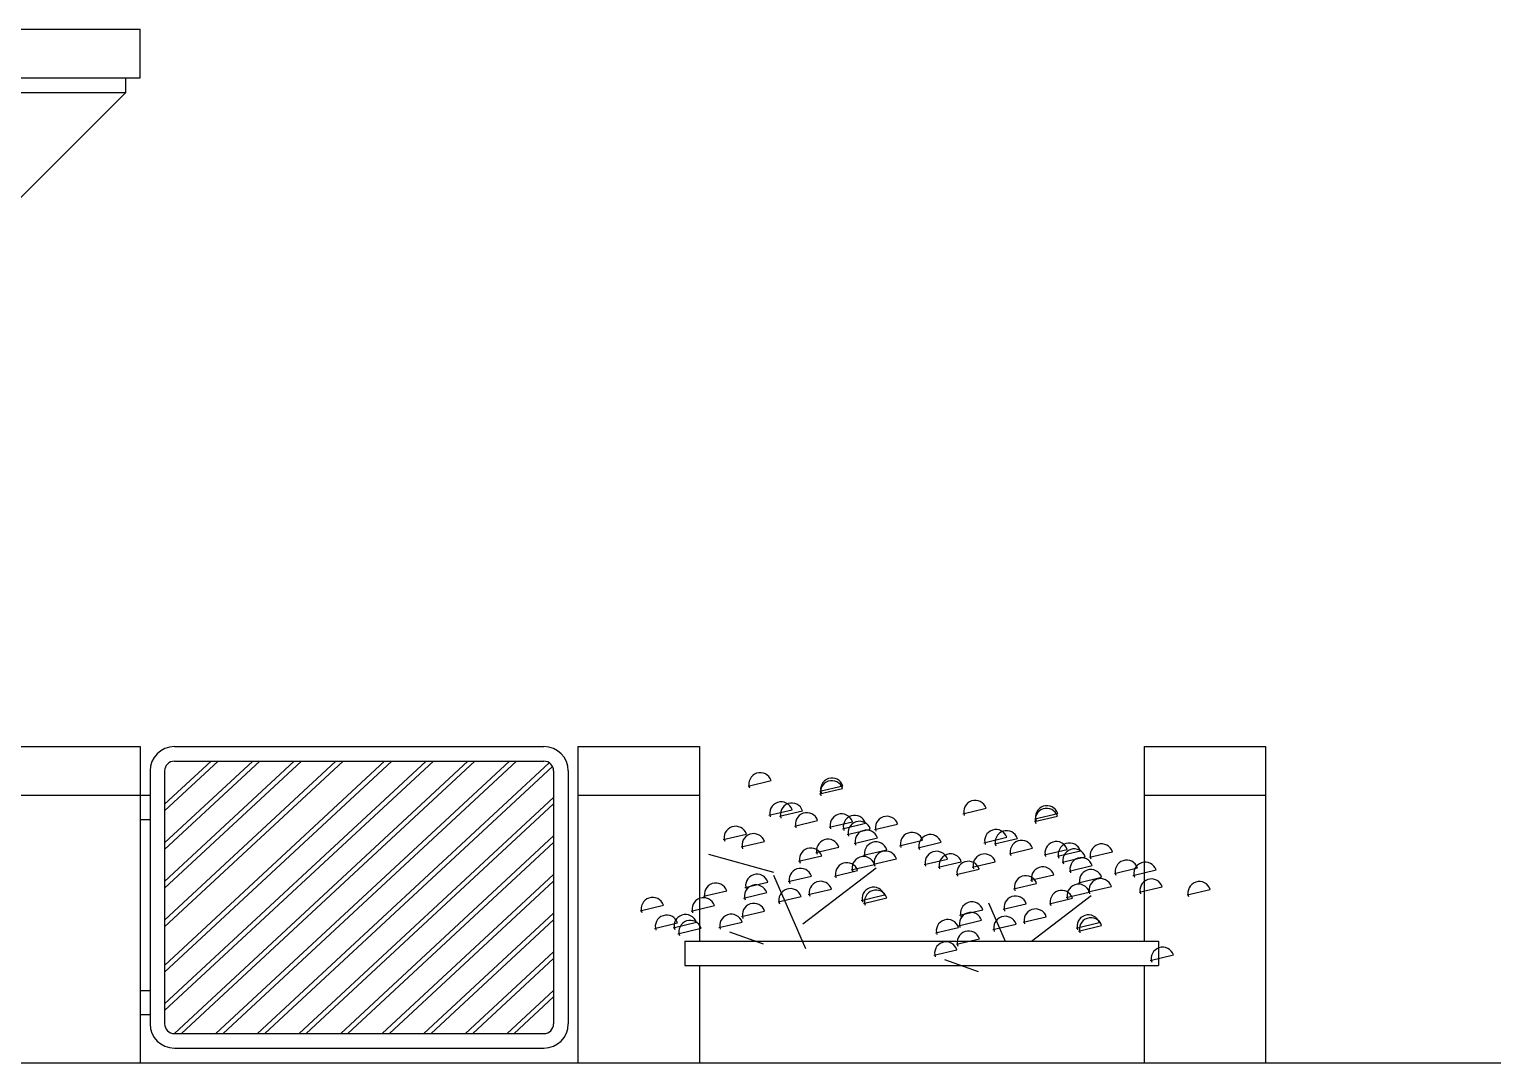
# Model space of a CAD drawing. Header units: metres. Extents: x -33557 to 13734, y -43247 to 37557.
# Drawn here: x -17839 to -11820, y -8951 to -4701 of the extents above; entities that cross this region are included whole.
import ezdxf

# ---------------------------------------------------------------- set-up
doc = ezdxf.new("R2010")
doc.units = ezdxf.units.M

msp = doc.modelspace()

# ---------------------------------------------------------------- linework, layer by layer
for p, q in [((-23522.49, -4701.36), (-17382.49, -4701.36)), ((-17382.49, -4901.36), (-17382.49, -4701.36)), ((-23522.49, -4901.36), (-17382.49, -4901.36)), ((-17442.49, -4961.36), (-17442.49, -4901.36)), ((-23462.49, -4961.36), (-17442.49, -4961.36)), ((-17982.49, -5501.36), (-17442.49, -4961.36)), ((-17982.49, -7651.36), (-17382.49, -7651.36)), ((-17382.49, -7651.36), (-17382.49, -8951.36)), ((-17242.49, -7651.36), (-15722.49, -7651.35)), ((-15582.49, -7651.35), (-15582.49, -8951.35)), ((-15582.49, -7651.35), (-15082.49, -7651.35)), ((-15082.49, -7651.35), (-15082.49, -8451.35)), ((-13254.32, -7651.35), (-13254.32, -8451.35)), ((-13254.32, -7651.35), (-12754.32, -7651.35)), ((-12754.32, -7651.35), (-12754.32, -8951.35)), ((-17342.49, -7751.36), (-17342.49, -8791.36)), ((-17282.49, -8709.72), (-16206.64, -7711.35)), ((-17282.49, -8737), (-16177.23, -7711.35)), ((-17282.49, -8550.97), (-16377.71, -7711.35)), ((-17282.49, -8578.25), (-16348.31, -7711.35)), ((-17282.49, -8364.93), (-16578.19, -7711.35)), ((-17282.49, -8392.21), (-16548.79, -7711.35)), ((-17282.49, -8206.17), (-16749.27, -7711.35)), ((-17282.49, -8233.46), (-16719.86, -7711.35)), ((-17282.49, -8047.42), (-16920.34, -7711.36)), ((-17282.49, -8074.7), (-16890.94, -7711.36)), ((-17282.49, -7888.66), (-17091.42, -7711.36)), ((-17282.49, -7915.95), (-17062.02, -7711.36)), ((-17282.49, -7751.36), (-17282.49, -8791.36)), ((-17242.49, -7711.36), (-15722.49, -7711.35)), ((-17242.49, -8831.36), (-16035.56, -7711.35)), ((-17213.08, -8831.36), (-16006.16, -7711.35)), ((-17071.41, -8831.36), (-15864.48, -7711.35)), ((-17042.01, -8831.36), (-15835.08, -7711.35)), ((-16900.33, -8831.36), (-15700.5, -7717.94)), ((-16870.93, -8831.35), (-15687.07, -7732.76)), ((-15682.49, -7751.35), (-15682.49, -8791.35)), ((-15622.49, -7751.35), (-15622.49, -8791.35)), ((-14883.21, -7813.42), (-14788.1, -7790.92)), ((-14589.16, -7846.09), (-14494.05, -7823.59)), ((-14587.95, -7835.2), (-14492.85, -7812.71)), ((-17982.49, -7851.36), (-17382.49, -7851.36)), ((-17382.49, -7851.36), (-17342.49, -7851.36)), ((-16729.26, -8831.35), (-15682.49, -7859.97)), ((-15582.49, -7851.35), (-15082.49, -7851.35)), ((-13254.32, -7851.35), (-12754.32, -7851.35)), ((-16699.86, -8831.35), (-15682.49, -7887.26)), ((-14797.29, -7933.18), (-14702.18, -7910.68)), ((-14753.73, -7938.02), (-14658.62, -7915.52)), ((-13999.46, -7927.13), (-13904.36, -7904.64)), ((-13705.42, -7959.8), (-13610.31, -7937.31)), ((-13704.21, -7948.92), (-13609.1, -7926.42)), ((-17382.49, -7951.36), (-17342.49, -7951.36)), ((-14692.01, -7977.94), (-14596.9, -7955.45)), ((-14549.23, -7982.79), (-14454.12, -7960.29)), ((-14494.78, -7988.84), (-14399.67, -7966.34)), ((-14475.41, -8013.03), (-14380.3, -7990.53)), ((-14362.88, -7992.47), (-14267.77, -7969.97)), ((-16558.18, -8831.35), (-15682.49, -8018.73)), ((-16528.78, -8831.35), (-15682.49, -8046.01)), ((-14984.84, -8033.58), (-14889.73, -8011.08)), ((-14911.03, -8063.82), (-14815.92, -8041.33)), ((-14604.89, -8086.82), (-14509.78, -8064.32)), ((-14446.37, -8049.32), (-14351.26, -8026.83)), ((-14260.02, -8059.01), (-14164.91, -8036.51)), ((-14183.79, -8067.48), (-14088.68, -8044.98)), ((-13913.55, -8046.9), (-13818.44, -8024.4)), ((-13869.98, -8051.74), (-13774.88, -8029.24)), ((-14675.07, -8123.11), (-14579.96, -8100.61)), ((-14407.65, -8097.71), (-14312.54, -8075.22)), ((-14367.71, -8135.21), (-14272.61, -8112.72)), ((-14158.38, -8136.43), (-14063.27, -8113.93)), ((-14101.1, -8147.29), (-14005.99, -8124.8)), ((-13961.14, -8147.32), (-13866.03, -8124.83)), ((-13808.27, -8091.66), (-13713.16, -8069.16)), ((-13665.48, -8096.5), (-13570.38, -8074)), ((-13611.03, -8102.55), (-13515.92, -8080.05)), ((-13591.67, -8126.75), (-13496.56, -8104.25)), ((-13479.14, -8106.19), (-13384.03, -8083.69)), ((-16387.11, -8831.35), (-15682.49, -8177.48)), ((-14717.42, -8206.58), (-14622.31, -8184.08)), ((-14527.44, -8183.6), (-14432.33, -8161.1)), ((-14458.47, -8158.2), (-14363.36, -8135.7)), ((-14027.29, -8177.54), (-13932.18, -8155.04)), ((-13721.14, -8200.53), (-13626.03, -8178.04)), ((-13562.63, -8163.04), (-13467.52, -8140.54)), ((-13376.28, -8172.72), (-13281.17, -8150.22)), ((-13300.05, -8181.19), (-13204.94, -8158.69)), ((-16357.7, -8831.35), (-15682.49, -8204.77)), ((-15065.91, -8267.05), (-14970.8, -8244.55)), ((-14896.5, -8230.76), (-14801.39, -8208.27)), ((-14635.13, -8259.8), (-14540.02, -8237.31)), ((-13791.33, -8236.82), (-13696.22, -8214.32)), ((-13523.9, -8211.43), (-13428.8, -8188.93)), ((-13483.97, -8248.93), (-13388.86, -8226.43)), ((-13274.63, -8250.15), (-13179.52, -8227.65)), ((-13077.39, -8261.04), (-12982.29, -8238.54)), ((-15326.07, -8326.32), (-15230.96, -8303.82)), ((-15116.73, -8327.53), (-15021.62, -8305.03)), ((-14901.34, -8274.31), (-14806.23, -8251.81)), ((-14759.77, -8290.04), (-14664.66, -8267.55)), ((-14417.32, -8284.01), (-14322.21, -8261.51)), ((-14407.64, -8296.1), (-14312.53, -8273.61)), ((-13833.67, -8320.29), (-13738.56, -8297.79)), ((-13643.7, -8297.31), (-13548.59, -8274.81)), ((-13574.72, -8271.91), (-13479.62, -8249.41)), ((-16216.03, -8831.35), (-15682.49, -8336.24)), ((-16186.63, -8831.35), (-15682.49, -8363.52)), ((-14909.81, -8350.52), (-14814.7, -8328.03)), ((-14017.6, -8388.03), (-13922.49, -8365.53)), ((-14012.76, -8344.48), (-13917.65, -8321.98)), ((-13751.39, -8373.52), (-13656.28, -8351.02)), ((-15267.98, -8398.9), (-15172.87, -8376.4)), ((-15190.54, -8396.48), (-15095.43, -8373.98)), ((-15171.18, -8420.68), (-15076.07, -8398.18)), ((-15002.98, -8395.28), (-14907.87, -8372.78)), ((-14112.38, -8417.08), (-14017.28, -8394.58)), ((-13876.02, -8403.76), (-13780.91, -8381.26)), ((-13533.58, -8397.72), (-13438.47, -8375.22)), ((-13523.9, -8409.82), (-13428.79, -8387.32)), ((-15142.49, -8451.35), (-13194.32, -8451.35)), ((-15142.49, -8451.35), (-15142.49, -8551.35)), ((-14026.07, -8464.24), (-13930.96, -8441.74)), ((-13194.32, -8451.35), (-13194.32, -8551.35)), ((-16044.95, -8831.35), (-15682.49, -8494.99)), ((-16015.55, -8831.35), (-15682.49, -8522.28)), ((-14119.24, -8508.99), (-14024.13, -8486.5)), ((-13228.64, -8530.8), (-13133.53, -8508.3)), ((-15142.49, -8551.35), (-13194.32, -8551.35)), ((-15082.49, -8551.35), (-15082.49, -8951.35)), ((-13254.32, -8551.35), (-13254.32, -8951.35)), ((-17382.49, -8653.67), (-17342.49, -8653.67)), ((-15873.88, -8831.35), (-15682.49, -8653.75)), ((-15844.47, -8831.35), (-15682.49, -8681.03)), ((-17382.49, -8753.67), (-17342.49, -8753.67)), ((-17242.49, -8831.36), (-15722.49, -8831.35)), ((-17242.49, -8891.36), (-15722.49, -8891.35)), ((-29626.44, -8951.36), (3714.67, -8951.34))]:
    msp.add_line(p, q)
for points in [[(-14777.19, -8169.07), (-15044.62, -8095.27)], [(-14778.4, -8179.96), (-14646.5, -8481.18)], [(-14657.39, -8380.77), (-14356.1, -8149.73)], [(-13894.66, -8293.67), (-13825.61, -8451.35)], [(-13717.4, -8451.35), (-13472.35, -8263.45)], [(-14958.69, -8413.43), (-14820.75, -8461.82)], [(-14074.95, -8527.14), (-13937, -8575.53)]]:
    msp.add_lwpolyline(points)
for centre, radius, start, end in [((-17242.49, -7751.36), 100, 90, 180), ((-15722.49, -7751.35), 100, 0, 90), ((-17242.49, -7751.36), 40, 90, 180), ((-15722.49, -7751.35), 40, 0, 90), ((-14832.74, -7805.81), 47.06, 18.44, 198.41), ((-14538.7, -7838.48), 47.06, 18.44, 198.41), ((-14537.49, -7827.59), 47.06, 18.44, 198.41), ((-14746.83, -7925.57), 47.06, 18.44, 198.41), ((-14703.27, -7930.41), 47.06, 18.44, 198.41), ((-13949, -7919.52), 47.06, 18.44, 198.41), ((-14641.55, -7970.33), 47.06, 18.44, 198.41), ((-14498.77, -7975.18), 47.06, 18.44, 198.41), ((-14444.31, -7981.23), 47.06, 18.44, 198.41), ((-14312.42, -7984.86), 47.06, 18.44, 198.41), ((-13654.96, -7952.2), 47.06, 18.44, 198.41), ((-13653.75, -7941.31), 47.06, 18.44, 198.41), ((-14934.38, -8025.97), 47.06, 18.44, 198.41), ((-14424.95, -8005.42), 47.06, 18.44, 198.41), ((-14395.91, -8041.71), 47.06, 18.44, 198.41), ((-14209.56, -8051.4), 47.06, 18.44, 198.41), ((-13863.08, -8039.29), 47.06, 18.44, 198.41), ((-13819.52, -8044.13), 47.06, 18.44, 198.41), ((-14860.57, -8056.22), 47.06, 18.44, 198.41), ((-14554.42, -8079.21), 47.06, 18.44, 198.41), ((-14357.19, -8090.1), 47.06, 18.44, 198.41), ((-14133.33, -8059.87), 47.06, 18.44, 198.41), ((-13757.81, -8084.05), 47.06, 18.44, 198.41), ((-13615.02, -8088.89), 47.06, 18.44, 198.41), ((-13560.57, -8094.94), 47.06, 18.44, 198.41), ((-13428.67, -8098.58), 47.06, 18.44, 198.41), ((-14624.61, -8115.5), 47.06, 18.44, 198.41), ((-14408.01, -8150.59), 47.06, 18.44, 198.41), ((-14317.25, -8127.61), 47.06, 18.44, 198.41), ((-14107.91, -8128.82), 47.06, 18.44, 198.41), ((-14050.64, -8139.69), 47.06, 18.44, 198.41), ((-13976.82, -8169.93), 47.06, 18.44, 198.41), ((-13910.68, -8139.72), 47.06, 18.44, 198.41), ((-13541.21, -8119.14), 47.06, 18.44, 198.41), ((-13512.17, -8155.43), 47.06, 18.44, 198.41), ((-13325.82, -8165.11), 47.06, 18.44, 198.41), ((-14846.04, -8223.15), 47.06, 18.44, 198.41), ((-14666.95, -8198.97), 47.06, 18.44, 198.41), ((-14476.98, -8175.99), 47.06, 18.44, 198.41), ((-13740.86, -8229.21), 47.06, 18.44, 198.41), ((-13670.68, -8192.93), 47.06, 18.44, 198.41), ((-13473.44, -8203.82), 47.06, 18.44, 198.41), ((-13249.58, -8173.58), 47.06, 18.44, 198.41), ((-15015.45, -8259.44), 47.06, 18.44, 198.41), ((-14850.88, -8266.7), 47.06, 18.44, 198.41), ((-14709.3, -8282.43), 47.06, 18.44, 198.41), ((-14584.67, -8252.2), 47.06, 18.44, 198.41), ((-14366.86, -8276.4), 47.06, 18.44, 198.41), ((-14357.18, -8288.49), 47.06, 18.44, 198.41), ((-13593.23, -8289.7), 47.06, 18.44, 198.41), ((-13524.26, -8264.3), 47.06, 18.44, 198.41), ((-13433.51, -8241.32), 47.06, 18.44, 198.41), ((-13224.17, -8242.54), 47.06, 18.44, 198.41), ((-13026.93, -8253.43), 47.06, 18.44, 198.41), ((-15275.61, -8318.71), 47.06, 18.44, 198.41), ((-15066.27, -8319.92), 47.06, 18.44, 198.41), ((-14859.35, -8342.91), 47.06, 18.44, 198.41), ((-13962.3, -8336.87), 47.06, 18.44, 198.41), ((-13783.21, -8312.68), 47.06, 18.44, 198.41), ((-15217.52, -8391.29), 47.06, 18.44, 198.41), ((-15140.08, -8388.87), 47.06, 18.44, 198.41), ((-15120.72, -8413.07), 47.06, 18.44, 198.41), ((-14952.52, -8387.67), 47.06, 18.44, 198.41), ((-14061.92, -8409.47), 47.06, 18.44, 198.41), ((-13967.14, -8380.42), 47.06, 18.44, 198.41), ((-13825.56, -8396.15), 47.06, 18.44, 198.41), ((-13700.93, -8365.91), 47.06, 18.44, 198.41), ((-13483.12, -8390.11), 47.06, 18.44, 198.41), ((-13473.44, -8402.21), 47.06, 18.44, 198.41), ((-13975.6, -8456.63), 47.06, 18.44, 198.41), ((-14068.78, -8501.38), 47.06, 18.44, 198.41), ((-13178.18, -8523.19), 47.06, 18.44, 198.41), ((-17242.49, -8791.36), 100, 180, 270), ((-17242.49, -8791.36), 40, 180, 270), ((-15722.49, -8791.35), 100, 270, 0), ((-15722.49, -8791.35), 40, 270, 0)]:
    msp.add_arc(centre, radius, start, end)

doc.saveas('drawing.dxf')
